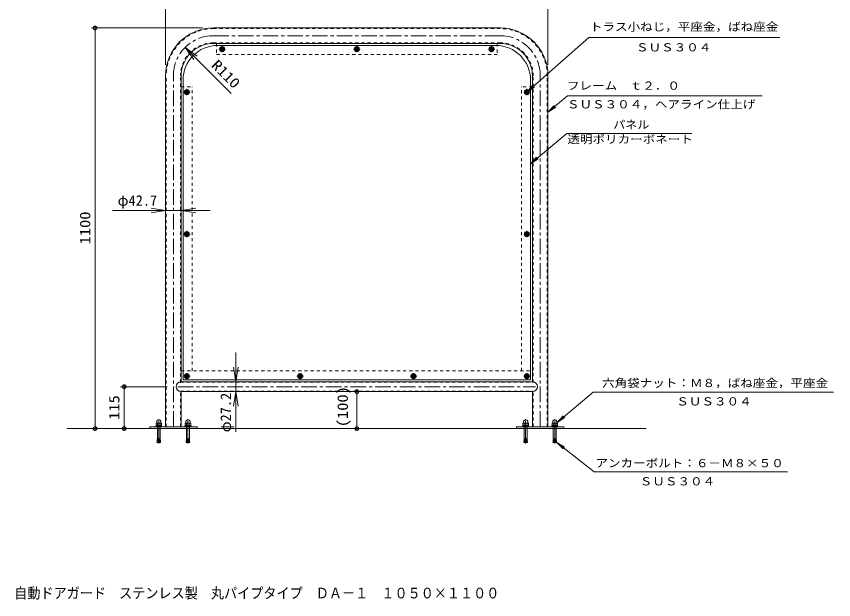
# Model space of a CAD drawing. Units: millimetres on the paper, scale 1:10. Extents: x -94 to 131, y -137 to 105.
# Drawn here: x -93.8 to 130.6, y -137.2 to 23 of the extents above; entities that cross this region are included whole.
import ezdxf
from ezdxf.enums import TextEntityAlignment as Align

# ---------------------------------------------------------------- set-up
doc = ezdxf.new("R2010")
doc.units = ezdxf.units.MM
for name, pattern in [('USER1', [1.693333, 1.27, -0.423333]), ('USER2', [6.773333, 4.233333, -0.846667, 0.846667, -0.846667]), ('USER3', [1.693333, 0.846667, -0.846667])]:
    doc.linetypes.add(name, pattern=pattern)
doc.layers.add('0-0_通り芯', color=2, linetype='Continuous')
for name, color, linetype, lineweight in [('0-1_躯体', 4, 'USER3', 9), ('0-2_仕上', 6, 'Continuous', 5), ('0-3_建具', 2, 'Continuous', 9), ('0-4_その他', 7, 'Continuous', 9), ('0-5_寸法', 7, 'Continuous', 9), ('0-6_ハッチ', 4, 'USER2', 9), ('0-7', 7, 'Continuous', 9), ('0-8', 4, 'Continuous', 9), ('F-F_F-Fﾚｲﾔ', 7, 'Continuous', 18)]:
    doc.layers.add(name, color=color, linetype=linetype, lineweight=lineweight)
doc.styles.add('ＭＳ ゴシック', font='')
doc.styles.get('ＭＳ ゴシック').set_extended_font_data('MS Gothic')

# ---------------------------------------------------------------- blocks, each defined once
blk = doc.blocks.new('ベースプレート①')
at = {"layer": '0-8'}
for p, q in [((130, 0), (0, 0)), ((0, 0), (0, -5)), ((130, 0), (130, -5)), ((0, -5), (130, -5))]:
    blk.add_line(p, q, dxfattribs=at)
blk = doc.blocks.new('ベースプレート②')
at = {"layer": '0-8'}
for p, q in [((0, 0), (130, 0)), ((0, 0), (0, -5)), ((130, 0), (130, -5)), ((130, -5), (0, -5))]:
    blk.add_line(p, q, dxfattribs=at)
blk = doc.blocks.new('アンカー')
at = {"layer": '0-3_建具'}
for p, q in [((-8.5, 1.6), (8.5, 1.6)), ((-7.7, 3.6), (-7.7, 1.6)), ((-7.51, 9.35), (-7.51, 4.35)), ((-6.2, 3.6), (-7.51, 4.35)), ((6.2, 10.1), (-6.2, 10.1)), ((-5.75, 15.13), (-5.75, 10.65)), ((-3.75, 9.35), (-3.75, 4.35)), ((-0.25, 3.6), (-0.79, 1.6)), ((0.79, 3.6), (0.25, 1.6)), ((3.75, 9.35), (3.75, 4.35)), ((5.75, 10.65), (5.75, 15.13)), ((6, 10.22), (7.51, 9.35)), ((6.2, 3.6), (7.51, 4.35)), ((7.51, 9.35), (7.51, 4.35)), ((8.5, 1.6), (8.5, 0)), ((-4, -5), (-4, -29.66)), ((4, -5), (4, -29.66)), ((-4.86, -41.09), (-5.03, -43.09)), ((-5.03, -43.09), (-1.45, -43.4)), ((-1.27, -41.41), (-4.86, -41.09)), ((-1.1, -39.42), (-4.68, -39.1)), ((-4.46, -41.13), (-4.68, -39.1)), ((-0.92, -37.42), (-4.51, -37.11)), ((-4.29, -39.14), (-4.51, -37.11)), ((-0.75, -35.43), (-4.33, -35.12)), ((-4.11, -37.14), (-4.33, -35.12)), ((-0.57, -33.44), (-4.16, -33.12)), ((-3.94, -35.15), (-4.16, -33.12)), ((-0.4, -31.45), (-1.45, -43.4)), ((-0.4, -31.45), (0.4, -31.45)), ((0.4, -31.45), (1.45, -43.4)), ((0.57, -33.44), (4.16, -33.12)), ((0.75, -35.43), (4.33, -35.12)), ((0.92, -37.42), (4.51, -37.11)), ((1.1, -39.42), (4.68, -39.1)), ((1.27, -41.41), (4.86, -41.09)), ((5.03, -43.09), (1.45, -43.4)), ((3.94, -35.15), (4.16, -33.12)), ((4.11, -37.14), (4.33, -35.12)), ((4.29, -39.14), (4.51, -37.11)), ((4.46, -41.13), (4.68, -39.1)), ((4.86, -41.09), (5.03, -43.09))]:
    blk.add_line(p, q, dxfattribs=at)
at = {"layer": '0-3_建具', "linetype": 'USER1'}
for p, q in [((-4.2, 1.6), (-4.2, 0)), ((4.2, 1.6), (4.2, 0))]:
    blk.add_line(p, q, dxfattribs=at)
at = {"layer": '0-3_建具', "linetype": 'USER3'}
for p, q in [((-4, 0), (-4, -5)), ((-3.75, 8.32), (-3.75, 4.35)), ((4, 0), (4, -5))]:
    blk.add_line(p, q, dxfattribs=at)
at = {"layer": '0-3_建具', "color": 4, "linetype": 'USER2'}
blk.add_line((0, 20.92), (0, -45.64), dxfattribs=at)
at = {"layer": '0-3_建具'}
for points in [[(-8.5, 1.6), (-8.5, 0), (8.5, 0)], [(-7.7, 3.6), (7.7, 3.6), (7.7, 1.6)], [(-6, 10.22), (-6.01, 10.21), (-7.51, 9.35)]]:
    blk.add_lwpolyline(points, dxfattribs=at)
for centre, radius, start, end in [((-6.2, 5.74), 4.36, 55.84651, 90.00017), ((-6.2, 7.96), 4.36, 269.99983, 304.15349), ((-6.25, 10.65), 0.5, 299.99968, 0), ((0, 12.1), 6.5, 27.79579, 152.20421), ((0, 0.37), 9.73, 67.32404, 112.67596), ((0, 13.33), 9.73, 247.32404, 292.67596), ((6.2, 5.74), 4.36, 89.99983, 124.15349), ((6.2, 7.96), 4.36, 235.84651, 270.00017), ((6.25, 10.65), 0.5, 180, 240.00032), ((-26.18, -30.37), 22.2, 352.86598, 1.81982), ((26.18, -30.37), 22.2, 178.18018, 187.13402)]:
    blk.add_arc(centre, radius, start, end, dxfattribs=at)
blk = doc.blocks.new('U18')
at = {"layer": '0-3_建具', "color": 3, "linetype": 'USER2'}
for p, q in [((-8.72, 0), (9.32, 0)), ((0, -8.24), (0, 8.56))]:
    blk.add_line(p, q, dxfattribs=at)
at = {"layer": '0-3_建具'}
for p, q in [((-1.25, 0.52), (-0.75, 0.75)), ((-0.52, 1.25), (-0.75, 0.75)), ((-0.48, 3.45), (-0.52, 1.25)), ((-0.48, 3.45), (0.48, 3.45)), ((0.48, 3.45), (0.52, 1.25)), ((0.52, 1.25), (0.75, 0.75)), ((1.25, 0.52), (0.75, 0.75)), ((-3.45, -0.48), (-1.25, -0.52)), ((-1.25, -0.52), (-0.75, -0.75)), ((-0.52, -1.25), (-0.75, -0.75)), ((-0.48, -3.45), (-0.52, -1.25)), ((0.52, -1.25), (0.75, -0.75)), ((1.25, -0.52), (0.75, -0.75)), ((3.45, -0.48), (1.25, -0.52))]:
    blk.add_line(p, q, dxfattribs=at)
for points in [[(-3.45, -0.48), (-3.45, 0.48), (-1.25, 0.52)], [(3.45, -0.48), (3.45, 0.48), (1.25, 0.52)], [(-0.48, -3.45), (0.48, -3.45), (0.52, -1.25)]]:
    blk.add_lwpolyline(points, dxfattribs=at)
blk.add_circle((0, 0), 7, dxfattribs=at)
at = {"layer": '0-3_建具', "color": 6, "linetype": 'USER1', "lineweight": 5}
blk.add_circle((0, 0.35), 5, dxfattribs=at)
at = {"layer": '0-3_建具', "linetype": 'USER1'}
blk.add_circle((0, 0), 3, dxfattribs=at)
blk = doc.blocks.new('_DotSmall')
at = {"layer": 'F-F_F-Fﾚｲﾔ'}
for points in [[(0.125, 0), (0.124, 0.0157), (0.1211, 0.0311), (0.1162, 0.046), (0.1095, 0.0602), (0.1011, 0.0735), (0.0911, 0.0856), (0.0797, 0.0963), (0.067, 0.1055), (0.0532, 0.1131), (0.0386, 0.1189), (0.0234, 0.1228), (0.0078, 0.1248), (-0.0078, 0.1248), (-0.0234, 0.1228), (-0.0386, 0.1189), (-0.0532, 0.1131), (-0.067, 0.1055), (-0.0797, 0.0963), (-0.0911, 0.0856), (-0.1011, 0.0735), (-0.1095, 0.0602), (-0.1162, 0.046), (-0.1211, 0.0311), (-0.124, 0.0157), (-0.125, 0), (0, 0)], [(-0.125, 0), (-0.124, -0.0157), (-0.1211, -0.0311), (-0.1162, -0.046), (-0.1095, -0.0602), (-0.1011, -0.0735), (-0.0911, -0.0856), (-0.0797, -0.0963), (-0.067, -0.1055), (-0.0532, -0.1131), (-0.0386, -0.1189), (-0.0234, -0.1228), (-0.0078, -0.1248), (0.0078, -0.1248), (0.0234, -0.1228), (0.0386, -0.1189), (0.0532, -0.1131), (0.067, -0.1055), (0.0797, -0.0963), (0.0911, -0.0856), (0.1011, -0.0735), (0.1095, -0.0602), (0.1162, -0.046), (0.1211, -0.0311), (0.124, -0.0157), (0.125, 0), (0, 0)]]:
    blk.add_lwpolyline(points, close=True, dxfattribs=at)
blk = doc.blocks.new('_Open')
at = {"layer": 'F-F_F-Fﾚｲﾔ'}
blk.add_line((-1, 0.1667), (0, 0), dxfattribs=at)
blk.add_lwpolyline([(-1, -0.1667), (0, 0), (-1, 0)], dxfattribs=at)

msp = doc.modelspace()

# ---------------------------------------------------------------- linework, layer by layer
at = {"layer": '0-1_躯体', "linetype": 'Continuous'}
for p, q in [((-39.693, 19.826), (39.037, 19.826)), ((-39.693, 15.556), (39.037, 15.556)), ((-52.828, -89.674), (-52.828, 6.691)), ((-48.558, -77.314), (-48.558, 6.691)), ((47.902, -77.314), (47.902, 6.691)), ((52.172, -89.674), (52.172, 6.691)), ((-48.558, -77.314), (47.902, -77.315)), ((-48.558, -89.674), (-48.558, -80.034)), ((-48.558, -80.034), (47.902, -80.035)), ((47.902, -89.674), (47.902, -80.035))]:
    msp.add_line(p, q, dxfattribs=at)
at = {"layer": '0-1_躯体'}
for p, q in [((-39.693, 19.626), (39.037, 19.626)), ((-39.693, 15.756), (39.037, 15.756)), ((-52.628, -89.674), (-52.628, 6.691)), ((-48.758, -77.594), (-48.758, 6.691)), ((48.102, -77.524), (48.102, 6.691)), ((51.972, -89.674), (51.972, 6.691)), ((-48.668, -77.464), (48.012, -77.465)), ((-48.758, -89.674), (-48.758, -79.744)), ((-48.668, -79.884), (48.012, -79.885)), ((48.102, -89.674), (48.102, -79.674))]:
    msp.add_line(p, q, dxfattribs=at)
at = {"layer": '0-1_躯体', "color": 3}
for p, q in [((-38.828, 15.556), (-38.828, 12.556)), ((38.172, 15.556), (38.172, 12.556)), ((-38.828, 12.556), (38.172, 12.556)), ((-48.558, 3.686), (-45.558, 3.686)), ((-45.558, -74.314), (-45.558, 3.686)), ((44.902, -74.314), (44.902, 3.686)), ((47.902, 3.685), (44.902, 3.686)), ((-48.558, -74.314), (47.902, -74.315))]:
    msp.add_line(p, q, dxfattribs=at)
at = {"layer": '0-1_躯体', "linetype": 'Continuous'}
for centre, radius, start, end in [((-39.693, 6.691), 13.135, 90, 180), ((39.037, 6.691), 13.135, 0, 90), ((-39.693, 6.691), 8.865, 90, 180), ((39.037, 6.691), 8.865, 0, 90), ((-48.558, -78.674), 1.36, 90, 270), ((47.902, -78.675), 1.36, 270, 90)]:
    msp.add_arc(centre, radius, start, end, dxfattribs=at)
at = {"layer": '0-1_躯体'}
for centre, radius, start, end in [((-39.693, 6.691), 12.935, 90, 180), ((39.037, 6.691), 12.935, 0, 90), ((-39.693, 6.691), 9.065, 90, 180), ((39.037, 6.691), 9.065, 0, 90)]:
    msp.add_arc(centre, radius, start, end, dxfattribs=at)
at = {"layer": '0-2_仕上'}
for p, q in [((-38.528, 15.016), (37.872, 15.016)), ((-48.028, -76.784), (-48.028, 5.516)), ((47.372, -76.784), (47.372, 5.516)), ((-48.028, -76.784), (47.372, -76.784))]:
    msp.add_line(p, q, dxfattribs=at)
for centre, start, end in [((-38.528, 5.516), 90, 180), ((37.872, 5.516), 0, 90)]:
    msp.add_arc(centre, 9.5, start, end, dxfattribs=at)
at = {"layer": '0-4_その他'}
for p, q in [((-52.828, 9.691), (-52.828, 31.691)), ((52.172, 9.691), (52.172, 31.691)), ((-42.693, 19.826), (-73.192, 19.826)), ((-72.192, 19.826), (-72.192, -90.174)), ((-52.828, -27.309), (-52.828, -29.309)), ((-48.558, -27.309), (-48.558, -29.309)), ((-56.828, -30.309), (-60.828, -30.309)), ((-48.558, -30.309), (-52.828, -30.309)), ((-44.558, -30.309), (-40.558, -30.309)), ((-33.558, -73.314), (-33.558, -69.314)), ((-36.558, -77.314), (-34.558, -77.314)), ((-33.558, -77.314), (-33.558, -80.034)), ((-52.428, -78.674), (-65.192, -78.674)), ((-64.192, -78.674), (-64.192, -90.174)), ((-36.558, -80.034), (-34.558, -80.034)), ((-3.328, -80.034), (-1.328, -80.034)), ((-0.328, -80.034), (-0.328, -90.174)), ((-33.558, -84.034), (-33.558, -88.034)), ((-60.192, -90.174), (-73.192, -90.174)), ((-3.328, -90.174), (-1.328, -90.174))]:
    msp.add_line(p, q, dxfattribs=at)
at = {"layer": '0-4_その他', "lineweight": 5}
for p, q in [((-60.828, -30.309), (-67.428, -30.309)), ((-33.558, -88.034), (-33.558, -91.034))]:
    msp.add_line(p, q, dxfattribs=at)
at = {"layer": '0-5_寸法'}
for p, q in [((46.372, 2.216), (63.372, 17.216)), ((63.372, 17.216), (115.872, 17.216)), ((46.372, 2.216), (48.018, 4.098)), ((46.372, 2.216), (48.449, 3.608)), ((52.172, -3.309), (57.534, 1.191)), ((57.534, 1.191), (110.957, 1.191)), ((52.172, -3.309), (53.861, -1.465)), ((52.172, -3.309), (54.281, -1.965)), ((47.372, -17.484), (57.331, -9.127)), ((57.331, -9.127), (91.676, -9.127)), ((47.372, -17.484), (49.061, -15.64)), ((47.372, -17.484), (49.481, -16.14)), ((54.651, -88.52), (64.609, -80.164)), ((64.609, -80.164), (130.609, -80.164)), ((54.651, -88.52), (56.34, -86.677)), ((54.651, -88.52), (56.759, -87.177)), ((54.587, -93.974), (64.873, -102.058)), ((54.587, -93.974), (56.738, -95.249)), ((54.587, -93.974), (56.334, -95.762)), ((64.873, -102.058), (117.935, -102.058))]:
    msp.add_line(p, q, dxfattribs=at)
at = {"layer": '0-6_ハッチ'}
for p, q in [((-39.693, 17.691), (39.037, 17.691)), ((-50.693, -89.674), (-50.693, 6.691)), ((50.037, -89.674), (50.037, 6.691)), ((-49.428, -78.674), (48.772, -78.675))]:
    msp.add_line(p, q, dxfattribs=at)
for centre, start, end in [((-39.693, 6.691), 90, 180), ((39.037, 6.691), 0, 90)]:
    msp.add_arc(centre, 11, start, end, dxfattribs=at)
at = {"layer": '0-7'}
msp.add_line((-79.828, -90.174), (79.172, -90.174), dxfattribs=at)
at = {"layer": 'F-F_F-Fﾚｲﾔ', "lineweight": 9}
msp.add_line((-34.794, 1.792), (-44.643, 11.641), dxfattribs=at)

# ---------------------------------------------------------------- block references
at = {"layer": '0-3_建具', "xscale": 0.1, "yscale": 0.1}
for name, p in [('U18', (-37.328, 14.016)), ('U18', (-0.328, 14.016)), ('U18', (36.672, 14.016)), ('U18', (-47.028, 2.216)), ('U18', (46.372, 2.216)), ('U18', (-47.028, -36.784)), ('U18', (46.372, -36.784)), ('U18', (-47.028, -75.784)), ('U18', (-15.894, -75.784)), ('U18', (15.239, -75.784)), ('U18', (46.372, -75.784)), ('アンカー', (-54.693, -89.674)), ('アンカー', (-46.693, -89.674)), ('アンカー', (46.037, -89.674)), ('アンカー', (54.037, -89.674))]:
    msp.add_blockref(name, p, dxfattribs=at)
at = {"layer": '0-4_その他', "xscale": 4, "yscale": 4}
for name, p, rotation in [('_DotSmall', (-72.192, 19.826), 90), ('_Open', (-48.558, -30.309), 180), ('_Open', (-33.558, -77.314), 270), ('_DotSmall', (-64.192, -78.674), 90), ('_Open', (-33.558, -80.034), 90), ('_DotSmall', (-0.328, -80.034), 90), ('_DotSmall', (-72.192, -90.174), 270), ('_DotSmall', (-64.192, -90.174), 270), ('_DotSmall', (-0.328, -90.174), 270)]:
    msp.add_blockref(name, p, dxfattribs=dict(at, rotation=rotation))
msp.add_blockref('_Open', (-52.828, -30.309), dxfattribs=at)
at = {"layer": '0-8', "xscale": 0.1, "yscale": 0.1}
for name, p in [('ベースプレート①', (-57.192, -89.674)), ('ベースプレート②', (43.537, -89.674))]:
    msp.add_blockref(name, p, dxfattribs=at)
at = {"layer": 'F-F_F-Fﾚｲﾔ', "xscale": 4, "yscale": 4, "rotation": 135}
msp.add_blockref('_Open', (-47.471, 14.47), dxfattribs=at)

# ---------------------------------------------------------------- texts
at = {"layer": '0-0_通り芯', "style": 'ＭＳ ゴシック', "width": 0.9}
msp.add_text('自動ドアガード\u3000ステンレス製\u3000丸パイプタイプ\u3000ＤＡ－１\u3000１０５０×１１００', height=2.933, dxfattribs=at).set_placement((-94.397, -137.692), align=Align.BOTTOM_LEFT)
at = {"layer": '0-4_その他', "color": 2, "style": 'ＭＳ ゴシック'}
msp.add_text('φ42.7', height=2.889, dxfattribs=at).set_placement((-65.992, -29.864), align=Align.BOTTOM_LEFT)
at = {"layer": '0-4_その他', "color": 2, "style": 'ＭＳ ゴシック', "width": 1.15}
for s, p in [('1100', (-72.637, -39.62)), ('(100)', (-1.911, -89.818)), ('115', (-64.637, -87.799))]:
    msp.add_text(s, height=2.889, rotation=90, dxfattribs=at).set_placement(p, align=Align.BOTTOM_LEFT)
at = {"layer": '0-4_その他', "color": 2, "style": 'ＭＳ ゴシック'}
msp.add_text('φ27.2', height=2.889, rotation=90, dxfattribs=at).set_placement((-34.003, -91.198), align=Align.BOTTOM_LEFT)
at = {"layer": '0-5_寸法', "style": 'ＭＳ ゴシック'}
for s, width, p in [('トラス小ねじ，平座金，ばね座金', 1.15, (63.681, 18.365)), ('ＳＵＳ３０４', 1.15, (76.326, 12.717)), ('フレーム\u3000ｔ２．０', 1.15, (57.37, 2.195)), ('ＳＵＳ３０４，ヘアライン仕上げ', 1.15, (57.37, -2.929)), ('パネル', 1.1, (70.078, -8.519)), ('透明ポリカーボネート', 1.15, (57.479, -12.51)), ('六角袋ナット：Ｍ８，ばね座金，平座金', 1.15, (67.017, -79.445)), ('ＳＵＳ３０４', 1.15, (87.402, -84.496)), ('アンカーボルト：６－Ｍ８×５０', 1.15, (65.183, -101.441)), ('ＳＵＳ３０４', 1.15, (77.378, -106.442))]:
    msp.add_text(s, height=2.199, dxfattribs=dict(at, width=width)).set_placement(p, align=Align.BOTTOM_LEFT)
at = {"layer": 'F-F_F-Fﾚｲﾔ', "color": 2, "style": 'ＭＳ ゴシック', "width": 1.15}
msp.add_text('R110', height=2.889, rotation=315, dxfattribs=at).set_placement((-41.096, 8.723), align=Align.BOTTOM_LEFT)

doc.saveas('drawing.dxf')
